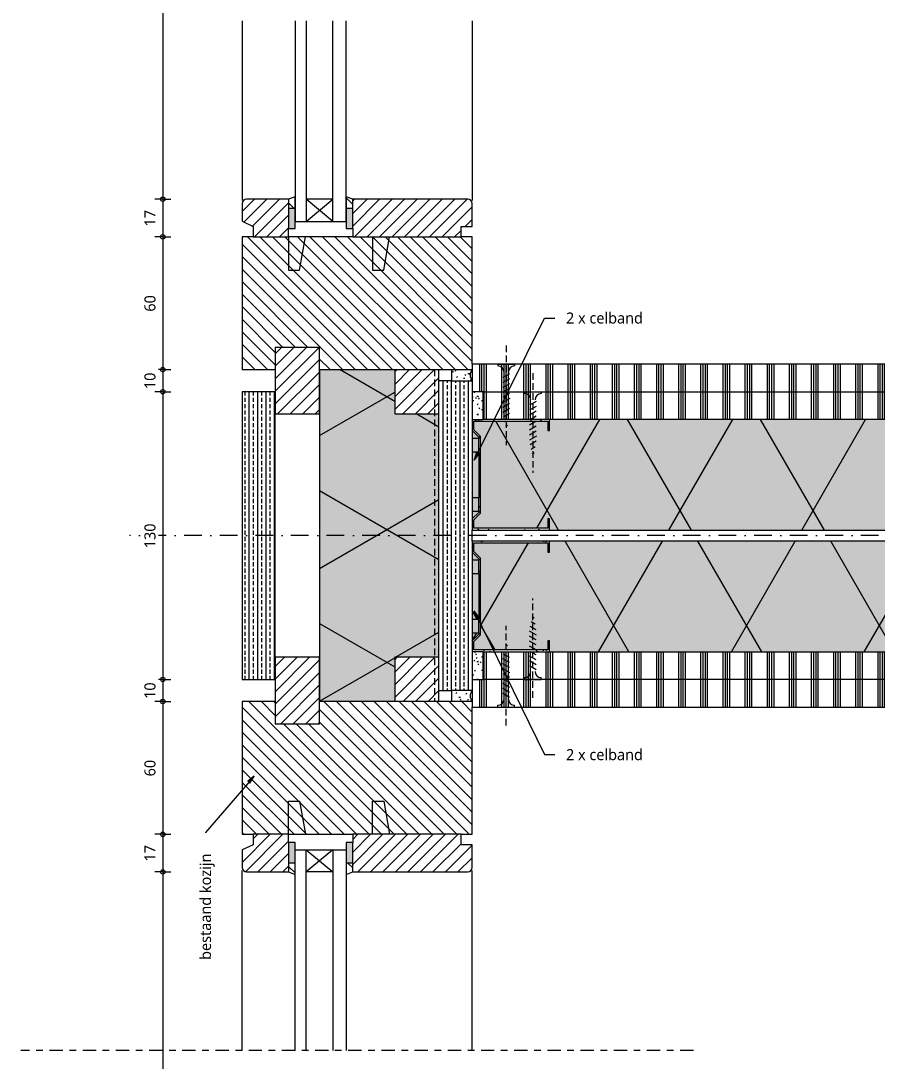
# Model space of a CAD drawing. Header units: millimetres. Extents: x 32900 to 38291, y -18988 to 4133.
# Drawn here: x 32906.6 to 33293.6, y -1080.9 to -610.7 of the extents above; entities that cross this region are included whole.
import ezdxf

# ---------------------------------------------------------------- set-up
doc = ezdxf.new("R2010")
doc.units = ezdxf.units.MM
for name, pattern in [('MV_center', [15, 6, -3, 3, -3]), ('MV_hidden_2', [4.5, 3, -1.5]), ('MV_stramien', [16, 8, -4, 0, -4])]:
    doc.linetypes.add(name, pattern=pattern)
for name, color, linetype, lineweight in [('A-ANNO-DIMS', 211, 'Continuous', 13), ('A-ANNO-DIMS-2', 211, 'Continuous', 13), ('A-DETL', 90, 'Continuous', 13), ('A-DETL-GENF', 92, 'Continuous', 18), ('A-DETL-THIN', 151, 'Continuous', 18), ('G-ANNO-TEXT', 231, 'Continuous', 13)]:
    doc.layers.add(name, color=color, linetype=linetype, lineweight=lineweight)
doc.styles.add('Segoe UI', font='segoeui.ttf', dxfattribs={"height": 5})
doc.dimstyles.new('2_5_mm', dxfattribs={"dimscale": 304.8, "dimtxt": 5.23682, "dimasz": 0.006562, "dimexe": 0.011811, "dimexo": 0.0625, "dimgap": 0.005906, "dimtad": 1, "dimdec": 0, "dimzin": 0, "dimdsep": 46, "dimtxsty": 'Segoe UI', "dimblk1": 'DOTBLANK', "dimblk2": 'DOTBLANK', "dimsah": 1, "dimcen": 0.09, "dimdle": 0.011811, "dimazin": 0, "dimtfac": 1, "dimtdec": 4, "dimtix": 1, "dimtmove": 0, "dimatfit": 3, "dimfxl": 0.011811, "dimfxlon": 1, "dimtvp": 1, "dimtfill": 1, "dimtolj": 1, "dimtzin": 0, "dimarcsym": 2})
pattern_1 = [(90, (0, 0), (-3.81, 2e-16), []), (90, (1.905, 0), (-3.81, 2e-16), [1.905, -0.9525])]
pattern_2 = [(0, (0, 0), (8.128, 2.032), [0.67056, -5.425, 0.67056, -5.425, -32.512]), (0, (0, 0), (8.128, 2.032), [-12.192, 0.67056, -11.521, 0.67056, -5.425, -14.224]), (0, (0, 0), (8.128, 2.032), [-30.48, 0.67056, -3.393, 0.67056, -9.489]), (120, (3.048, 1.016), (-5.82376362, 6.02305448), [0.67056, -5.425, 0.67056, -5.425, -32.512]), (120, (3.048, 1.016), (-5.82376362, 6.02305448), [-12.192, 0.67056, -11.521, 0.67056, -5.425, -14.224]), (120, (3.048, 1.016), (-5.82376362, 6.02305448), [-30.48, 0.67056, -3.393, 0.67056, -9.489]), (240, (4.064, 5.08), (-2.30423638, -8.05505448), [0.67056, -5.425, 0.67056, -5.425, -32.512]), (240, (4.064, 5.08), (-2.30423638, -8.05505448), [-12.192, 0.67056, -11.521, 0.67056, -5.425, -14.224]), (240, (4.064, 5.08), (-2.30423638, -8.05505448), [-30.48, 0.67056, -3.393, 0.67056, -9.489])]
pattern_3 = [(300, (0, 0), (-45.0333, -26), []), (240, (0, 0), (-45.0333, 26), [])]
pattern_4 = [(45, (0, 0), (-2.82842712, 2.82842712), [])]
pattern_5 = [(135, (0, 0), (-2.82842712, -2.82842712), [])]
pattern_6 = [(90, (4, 0), (-10, 6e-16), []), (90, (5, 0), (-10, 6e-16), []), (90, (6, 0), (-10, 6e-16), []), (90, (7, 0), (-10, 6e-16), [])]

# ---------------------------------------------------------------- blocks, each defined once
blk = doc.blocks.new('42 isolatie - Type 1-3788609-Details ziekenhuis Utiliteitsgebouw')
at = {"layer": 'A-DETL-GENF'}
blk.add_hatch(color=256, dxfattribs=at).paths.add_polyline_path([(150.28, -54.8), (150.28, -20.8), (130.28, -20.8), (130.28, -0.8), (20.28, -0.8), (20.28, -20.8), (0.28, -20.8), (0.28, -54.8), (130.28, -54.8)])
at = {"layer": 'A-DETL-GENF', "lineweight": 13}
h = blk.add_hatch(dxfattribs=at)
h.set_pattern_fill('FP_15', color=256, style=0, pattern_type=2)
h.set_pattern_definition(pattern_3)
h.paths.add_polyline_path([(150.28, -54.8), (150.28, -20.8), (130.28, -20.8), (130.28, -0.8), (20.28, -0.8), (20.28, -20.8), (0.28, -20.8), (0.28, -54.8), (130.28, -54.8)])
at = {"layer": 'A-DETL-GENF'}
for p, q in [((130.28, -0.8), (20.28, -0.8)), ((130.28, -0.8), (20.28, -0.8)), ((0.28, -54.8), (20.28, -54.8)), ((20.28, -54.8), (130.28, -54.8)), ((20.28, -54.8), (130.28, -54.8)), ((130.28, -54.8), (150.28, -54.8))]:
    blk.add_line(p, q, dxfattribs=at)
blk = doc.blocks.new('31 dubbel_glas - Type 1-3731708-Details ziekenhuis Utiliteitsgebouw')
at = {"layer": 'A-DETL-GENF', "lineweight": 13}
for p, q in [((0, 0), (0, -23)), ((90.63, 0), (0, 0)), ((90.63, -5), (0, -5)), ((0, -5), (10, -17)), ((0, -17), (10, -5)), ((10, -17), (10, -5)), ((0, -17), (90.63, -17)), ((0, -23), (90.63, -23))]:
    blk.add_line(p, q, dxfattribs=at)
blk = doc.blocks.new('31 dubbel_glas - Type 1-3731709-Details ziekenhuis Utiliteitsgebouw')
at = {"layer": 'A-DETL-GENF', "lineweight": 13}
for p, q in [((0, 23), (90.63, 23)), ((0, 0), (0, 23)), ((0, 17), (90.63, 17)), ((0, 5), (10, 17)), ((0, 17), (10, 5)), ((10, 17), (10, 5)), ((90.63, 5), (0, 5)), ((90.63, 0), (0, 0))]:
    blk.add_line(p, q, dxfattribs=at)
blk = doc.blocks.new('NLRS_00_DI_maskeer - Type 1-4234895-Details ziekenhuis Utiliteitsgebouw')
at = {"layer": 'A-DETL-GENF', "linetype": 'MV_center'}
blk.add_line((204, 0), (-100, 0), dxfattribs=at)
blk = doc.blocks.new('42 isolatie - Type 1-3788656-Details ziekenhuis Utiliteitsgebouw')
at = {"layer": 'A-DETL-GENF'}
h = blk.add_hatch(color=256, dxfattribs=at)
h.paths.add_polyline_path([(138.5, -50.8), (499.65, -50.8), (499.65, -0.8), (35.28, -0.8), (35.28, -5.8), (34.48, -5.8), (34.48, -1.6), (1.08, -1.6), (1.08, -5.47), (4.08, -8.47), (4.08, -43.13), (1.08, -46.13), (1.08, -50), (34.48, -50), (34.48, -45.8), (35.28, -45.8), (35.28, -50.8)])
h.paths.add_polyline_path([(0.28, -45.8), (3.28, -42.8), (3.28, -42.2), (0.28, -42.2), (0.28, -42.8)])
h.paths.add_polyline_path([(1.08, -36.2), (3.28, -36.2), (3.28, -15.4), (0.28, -15.4), (0.28, -36.2)])
h.paths.add_polyline_path([(3.28, -9.4), (3.28, -8.8), (0.28, -5.8), (0.28, -9.4), (1.08, -9.4)])
at = {"layer": 'A-DETL-GENF', "lineweight": 13}
h = blk.add_hatch(dxfattribs=at)
h.set_pattern_fill('FP_15', color=256, style=0, pattern_type=2)
h.set_pattern_definition(pattern_3)
h.paths.add_polyline_path([(138.5, -50.8), (499.65, -50.8), (499.65, -0.8), (35.28, -0.8), (35.28, -5.8), (34.48, -5.8), (34.48, -1.6), (1.08, -1.6), (1.08, -5.47), (4.08, -8.47), (4.08, -43.13), (1.08, -46.13), (1.08, -50), (34.48, -50), (34.48, -45.8), (35.28, -45.8), (35.28, -50.8)])
h.paths.add_polyline_path([(0.28, -45.8), (3.28, -42.8), (3.28, -42.2), (0.28, -42.2), (0.28, -42.8)])
h.paths.add_polyline_path([(1.08, -36.2), (3.28, -36.2), (3.28, -15.4), (0.28, -15.4), (0.28, -36.2)])
h.paths.add_polyline_path([(3.28, -9.4), (3.28, -8.8), (0.28, -5.8), (0.28, -9.4), (1.08, -9.4)])
at = {"layer": 'A-DETL-GENF'}
for p, q in [((499.65, -0.8), (35.28, -0.8)), ((499.65, -0.8), (35.28, -0.8)), ((0.28, -5.8), (0.28, -9.4)), ((0.28, -5.8), (0.28, -9.4)), ((0.28, -15.4), (0.28, -36.2)), ((0.28, -15.4), (0.28, -36.2)), ((0.28, -42.2), (0.28, -45.8)), ((0.28, -42.2), (0.28, -45.8)), ((35.28, -50.8), (499.65, -50.8)), ((35.28, -50.8), (499.65, -50.8))]:
    blk.add_line(p, q, dxfattribs=at)
blk = doc.blocks.new('42 isolatie - Type 1-3788657-Details ziekenhuis Utiliteitsgebouw')
at = {"layer": 'A-DETL-GENF'}
h = blk.add_hatch(color=256, dxfattribs=at)
h.paths.add_polyline_path([(499.65, 0.8), (499.65, 50.8), (35.28, 50.8), (35.28, 45.8), (34.48, 45.8), (34.48, 50), (1.08, 50), (1.08, 46.13), (4.08, 43.13), (4.08, 8.47), (1.08, 5.47), (1.08, 1.6), (34.48, 1.6), (34.48, 5.8), (35.28, 5.8), (35.28, 0.8), (346.11, 0.8)])
h.paths.add_polyline_path([(0.28, 5.8), (3.28, 8.8), (3.28, 9.4), (0.28, 9.4), (0.28, 8.8)])
h.paths.add_polyline_path([(1.08, 15.4), (3.28, 15.4), (3.28, 36.2), (0.28, 36.2), (0.28, 15.4)])
h.paths.add_polyline_path([(1.08, 42.2), (3.28, 42.2), (3.28, 42.8), (0.28, 45.8), (0.28, 42.2)])
at = {"layer": 'A-DETL-GENF', "lineweight": 13}
h = blk.add_hatch(dxfattribs=at)
h.set_pattern_fill('FP_16', color=256, style=0, pattern_type=2)
h.set_pattern_definition([(60, (0, 0), (-45.0333, 26), []), (120, (0, 0), (-45.0333, -26), [])])
h.paths.add_polyline_path([(499.65, 0.8), (499.65, 50.8), (35.28, 50.8), (35.28, 45.8), (34.48, 45.8), (34.48, 50), (1.08, 50), (1.08, 46.13), (4.08, 43.13), (4.08, 8.47), (1.08, 5.47), (1.08, 1.6), (34.48, 1.6), (34.48, 5.8), (35.28, 5.8), (35.28, 0.8), (346.11, 0.8)])
h.paths.add_polyline_path([(0.28, 5.8), (3.28, 8.8), (3.28, 9.4), (0.28, 9.4), (0.28, 8.8)])
h.paths.add_polyline_path([(1.08, 15.4), (3.28, 15.4), (3.28, 36.2), (0.28, 36.2), (0.28, 15.4)])
h.paths.add_polyline_path([(1.08, 42.2), (3.28, 42.2), (3.28, 42.8), (0.28, 45.8), (0.28, 42.2)])
at = {"layer": 'A-DETL-GENF'}
for p, q in [((499.65, 50.8), (35.28, 50.8)), ((499.65, 50.8), (35.28, 50.8)), ((0.28, 45.8), (0.28, 42.2)), ((0.28, 45.8), (0.28, 42.2)), ((0.28, 36.2), (0.28, 15.4)), ((0.28, 36.2), (0.28, 15.4)), ((0.28, 9.4), (0.28, 5.8)), ((0.28, 9.4), (0.28, 5.8)), ((35.28, 0.8), (499.65, 0.8)), ((35.28, 0.8), (499.65, 0.8))]:
    blk.add_line(p, q, dxfattribs=at)
blk = doc.blocks.new('DIMBLOCK137-Details ziekenhuis Utiliteitsgebouw')
at = {"layer": 'A-ANNO-DIMS-2'}
for p, q in [((32970.77, -687.74), (32970.77, -708.34)), ((32970.77, -691.34), (32967.17, -691.34)), ((32970.77, -691.34), (32974.37, -691.34)), ((32970.77, -708.34), (32967.17, -708.34)), ((32970.77, -708.34), (32974.37, -708.34))]:
    blk.add_line(p, q, dxfattribs=at)
for centre in [(32970.77, -691.34), (32970.77, -708.34)]:
    blk.add_circle(centre, 1, dxfattribs=at)
at = {"layer": 'A-ANNO-DIMS-2', "color": 0, "insert": (32962.45, -703.65), "char_height": 5, "width": 9.1406, "attachment_point": 1, "rotation": 90, "line_spacing_factor": 1.142579, "style": 'Segoe UI', "bg_fill": 3, "box_fill_scale": 1.25, "bg_fill_color": 9, "bg_fill_true_color": 13158600, "bg_fill_transparency": 0}
blk.add_mtext('17', dxfattribs=at)
blk = doc.blocks.new('_DotBlank')
at = {"color": 0, "linetype": 'ByBlock', "lineweight": -2}
blk.add_line((-0.5, 0), (-1, 0), dxfattribs=at)
blk.add_circle((0, 0), 0.5, dxfattribs=at)
blk = doc.blocks.new('DIMBLOCK138-Details ziekenhuis Utiliteitsgebouw')
at = {"layer": 'A-ANNO-DIMS-2'}
for p, q in [((32970.77, -708.34), (32967.17, -708.34)), ((32970.77, -708.34), (32970.77, -768.34)), ((32970.77, -708.34), (32974.37, -708.34)), ((32970.77, -768.34), (32967.17, -768.34)), ((32970.77, -768.34), (32974.37, -768.34))]:
    blk.add_line(p, q, dxfattribs=at)
for centre in [(32970.77, -708.34), (32970.77, -768.34)]:
    blk.add_circle(centre, 1, dxfattribs=at)
at = {"layer": 'A-ANNO-DIMS-2', "color": 0, "insert": (32962.45, -742.15), "char_height": 5, "width": 9.1406, "attachment_point": 1, "rotation": 90, "line_spacing_factor": 1.142579, "style": 'Segoe UI', "bg_fill": 3, "box_fill_scale": 1.25, "bg_fill_color": 9, "bg_fill_true_color": 13158600, "bg_fill_transparency": 0}
blk.add_mtext('60', dxfattribs=at)
blk = doc.blocks.new('DIMBLOCK139-Details ziekenhuis Utiliteitsgebouw')
at = {"layer": 'A-ANNO-DIMS-2'}
for p, q in [((32970.77, -768.34), (32967.17, -768.34)), ((32970.77, -768.34), (32970.77, -778.34)), ((32970.77, -768.34), (32974.37, -768.34)), ((32970.77, -778.34), (32967.17, -778.34)), ((32970.77, -778.34), (32974.37, -778.34))]:
    blk.add_line(p, q, dxfattribs=at)
for centre in [(32970.77, -768.34), (32970.77, -778.34)]:
    blk.add_circle(centre, 1, dxfattribs=at)
at = {"layer": 'A-ANNO-DIMS-2', "color": 0, "insert": (32962.45, -777.15), "char_height": 5, "width": 9.1406, "attachment_point": 1, "rotation": 90, "line_spacing_factor": 1.142579, "style": 'Segoe UI', "bg_fill": 3, "box_fill_scale": 1.25, "bg_fill_color": 9, "bg_fill_true_color": 13158600, "bg_fill_transparency": 0}
blk.add_mtext('10', dxfattribs=at)
blk = doc.blocks.new('DIMBLOCK140-Details ziekenhuis Utiliteitsgebouw')
at = {"layer": 'A-ANNO-DIMS-2'}
for p, q in [((32970.77, -778.34), (32967.17, -778.34)), ((32970.77, -778.34), (32970.77, -908.34)), ((32970.77, -778.34), (32974.37, -778.34)), ((32970.77, -908.34), (32967.17, -908.34)), ((32970.77, -908.34), (32974.37, -908.34))]:
    blk.add_line(p, q, dxfattribs=at)
for centre in [(32970.77, -778.34), (32970.77, -908.34)]:
    blk.add_circle(centre, 1, dxfattribs=at)
at = {"layer": 'A-ANNO-DIMS-2', "color": 0, "insert": (32962.45, -849.05), "char_height": 5, "width": 13.7109, "attachment_point": 1, "rotation": 90, "line_spacing_factor": 1.142579, "style": 'Segoe UI', "bg_fill": 3, "box_fill_scale": 1.25, "bg_fill_color": 9, "bg_fill_true_color": 13158600, "bg_fill_transparency": 0}
blk.add_mtext('130', dxfattribs=at)
blk = doc.blocks.new('DIMBLOCK141-Details ziekenhuis Utiliteitsgebouw')
at = {"layer": 'A-ANNO-DIMS-2'}
for p, q in [((32970.77, -908.34), (32967.17, -908.34)), ((32970.77, -908.34), (32970.77, -918.34)), ((32970.77, -908.34), (32974.37, -908.34)), ((32970.77, -918.34), (32967.17, -918.34)), ((32970.77, -918.34), (32974.37, -918.34))]:
    blk.add_line(p, q, dxfattribs=at)
for centre in [(32970.77, -908.34), (32970.77, -918.34)]:
    blk.add_circle(centre, 1, dxfattribs=at)
at = {"layer": 'A-ANNO-DIMS-2', "color": 0, "insert": (32962.45, -917.15), "char_height": 5, "width": 9.1406, "attachment_point": 1, "rotation": 90, "line_spacing_factor": 1.142579, "style": 'Segoe UI', "bg_fill": 3, "box_fill_scale": 1.25, "bg_fill_color": 9, "bg_fill_true_color": 13158600, "bg_fill_transparency": 0}
blk.add_mtext('10', dxfattribs=at)
blk = doc.blocks.new('DIMBLOCK142-Details ziekenhuis Utiliteitsgebouw')
at = {"layer": 'A-ANNO-DIMS-2'}
for p, q in [((32970.77, -918.34), (32967.17, -918.34)), ((32970.77, -918.34), (32970.77, -978.34)), ((32970.77, -918.34), (32974.37, -918.34)), ((32970.77, -978.34), (32967.17, -978.34)), ((32970.77, -978.34), (32974.37, -978.34))]:
    blk.add_line(p, q, dxfattribs=at)
for centre in [(32970.77, -918.34), (32970.77, -978.34)]:
    blk.add_circle(centre, 1, dxfattribs=at)
at = {"layer": 'A-ANNO-DIMS-2', "color": 0, "insert": (32962.45, -952.15), "char_height": 5, "width": 9.1406, "attachment_point": 1, "rotation": 90, "line_spacing_factor": 1.142579, "style": 'Segoe UI', "bg_fill": 3, "box_fill_scale": 1.25, "bg_fill_color": 9, "bg_fill_true_color": 13158600, "bg_fill_transparency": 0}
blk.add_mtext('60', dxfattribs=at)
blk = doc.blocks.new('DIMBLOCK143-Details ziekenhuis Utiliteitsgebouw')
at = {"layer": 'A-ANNO-DIMS-2'}
for p, q in [((32970.77, -978.34), (32967.17, -978.34)), ((32970.77, -978.34), (32970.77, -998.94)), ((32970.77, -978.34), (32974.37, -978.34)), ((32970.77, -995.34), (32967.17, -995.34)), ((32970.77, -995.34), (32974.37, -995.34))]:
    blk.add_line(p, q, dxfattribs=at)
for centre in [(32970.77, -978.34), (32970.77, -995.34)]:
    blk.add_circle(centre, 1, dxfattribs=at)
at = {"layer": 'A-ANNO-DIMS-2', "color": 0, "insert": (32962.45, -990.65), "char_height": 5, "width": 9.1406, "attachment_point": 1, "rotation": 90, "line_spacing_factor": 1.142579, "style": 'Segoe UI', "bg_fill": 3, "box_fill_scale": 1.25, "bg_fill_color": 9, "bg_fill_true_color": 13158600, "bg_fill_transparency": 0}
blk.add_mtext('17', dxfattribs=at)

msp = doc.modelspace()

# ---------------------------------------------------------------- hatches: boundary and pattern name
at = {"layer": 'A-DETL-GENF', "lineweight": 13}
h = msp.add_hatch(dxfattribs=at)
h.set_pattern_fill('FP_9', color=254, style=0, pattern_type=2)
h.set_pattern_definition(pattern_5)
h.paths.add_polyline_path([(33027.59, -695.34), (33030.59, -695.34), (33030.59, -690.25), (33027.59, -691.34)])
h = msp.add_hatch(dxfattribs=at)
h.set_pattern_fill('FP_9', color=254, style=0, pattern_type=2)
h.set_pattern_definition(pattern_5)
h.paths.add_polyline_path([(33056.59, -695.34), (33056.59, -691.34), (33053.59, -690.25), (33053.59, -695.34)])
h = msp.add_hatch(dxfattribs=at)
h.set_pattern_fill('FP_7', color=254, style=0, pattern_type=2)
h.set_pattern_definition(pattern_4)
h.paths.add_polyline_path([(33011.59, -708.34), (33027.59, -708.34), (33027.59, -691.34), (33008.59, -691.34), (33008.08, -691.41), (33007.59, -691.61), (33007.18, -691.92), (33006.86, -692.34), (33006.66, -692.82), (33006.59, -693.34), (33006.59, -701.32), (33011.59, -703.65), (33011.59, -704.62)])
at = {"layer": 'A-DETL-GENF'}
for points in [[(33030.59, -704.62), (33030.59, -695.34), (33027.59, -695.34), (33027.59, -704.62)], [(33056.59, -704.62), (33056.59, -695.34), (33053.59, -695.34), (33053.59, -704.62)], [(33110.59, -805.44), (33113.59, -805.44), (33113.59, -799.44), (33110.59, -799.44)], [(33110.59, -832.24), (33113.59, -832.24), (33113.59, -826.24), (33110.59, -826.24)], [(33113.59, -860.44), (33113.59, -854.44), (33110.59, -854.44), (33110.59, -860.44)], [(33113.59, -887.24), (33113.59, -881.24), (33110.59, -881.24), (33110.59, -887.24)], [(33027.59, -991.34), (33030.59, -991.34), (33030.59, -982.06), (33027.59, -982.06)], [(33056.59, -991.34), (33056.59, -982.06), (33053.59, -982.06), (33053.59, -991.34)]]:
    msp.add_hatch(color=9, dxfattribs=at).paths.add_polyline_path(points)
at = {"layer": 'A-DETL-GENF', "lineweight": 13}
h = msp.add_hatch(dxfattribs=at)
h.set_pattern_fill('FP_7', color=254, style=0, pattern_type=2)
h.set_pattern_definition(pattern_4)
h.paths.add_polyline_path([(33105.59, -708.34), (33105.59, -703.65), (33110.59, -703.65), (33110.59, -693.34), (33110.52, -692.82), (33110.32, -692.34), (33110.01, -691.92), (33109.59, -691.61), (33109.11, -691.41), (33108.59, -691.34), (33056.59, -691.34), (33056.59, -708.34)])
h = msp.add_hatch(dxfattribs=at)
h.set_pattern_fill('FP_9', color=254, style=0, pattern_type=2)
h.set_pattern_definition(pattern_5)
h.paths.add_polyline_path([(33093.1, -768.34), (33110.59, -768.34), (33110.59, -708.34), (33006.59, -708.34), (33006.59, -768.34), (33021.59, -768.34), (33021.59, -758.34), (33041.59, -758.34), (33041.59, -768.34)])
h = msp.add_hatch(dxfattribs=at)
h.set_pattern_fill('FP_7', color=254, style=0, pattern_type=2)
h.set_pattern_definition(pattern_4)
h.paths.add_polyline_path([(33021.59, -788.34), (33041.59, -788.34), (33041.59, -758.34), (33021.59, -758.34)])
h = msp.add_hatch(dxfattribs=at)
h.set_pattern_fill('FP_2', color=254, style=0, pattern_type=2)
h.set_pattern_definition(pattern_6)
h.paths.add_polyline_path([(33609.97, -778.34), (33609.97, -765.84), (33110.59, -765.84), (33110.59, -778.34), (33456.42, -778.34)])
h = msp.add_hatch(dxfattribs=at)
h.set_pattern_fill('FP_7', color=254, style=0, pattern_type=2)
h.set_pattern_definition(pattern_4)
h.paths.add_polyline_path([(33075.59, -788.34), (33095.59, -788.34), (33095.59, -768.34), (33075.59, -768.34)])
h = msp.add_hatch(dxfattribs=at)
h.set_pattern_fill('FP_6', color=254, style=0, pattern_type=2)
h.set_pattern_definition(pattern_2)
h.paths.add_polyline_path([(33110.59, -773.34), (33110.1, -772.58), (33109.79, -771.74), (33109.68, -770.84), (33109.79, -769.94), (33110.1, -769.09), (33110.59, -768.34), (33101.19, -768.34), (33101.19, -773.34)])
h = msp.add_hatch(dxfattribs=at)
h.set_pattern_fill('FP_8', color=250, style=0, pattern_type=2)
h.set_pattern_definition(pattern_1)
h.paths.add_polyline_path([(33109.79, -913.34), (33110.59, -913.34), (33110.59, -773.34), (33095.59, -773.34), (33095.59, -913.34), (33109.68, -913.34)])
h = msp.add_hatch(dxfattribs=at)
h.set_pattern_fill('FP_8', color=250, style=0, pattern_type=2)
h.set_pattern_definition(pattern_1)
h.paths.add_polyline_path([(33006.59, -908.34), (33021.59, -908.34), (33021.59, -778.34), (33006.59, -778.34), (33006.59, -898.34)])
h = msp.add_hatch(dxfattribs=at)
h.set_pattern_fill('FP_6', color=254, style=0, pattern_type=2)
h.set_pattern_definition(pattern_2)
h.paths.add_polyline_path([(33110.59, -790.84), (33115.59, -790.84), (33115.59, -778.34), (33110.59, -778.34)])
h = msp.add_hatch(dxfattribs=at)
h.set_pattern_fill('FP_2', color=254, style=0, pattern_type=2)
h.set_pattern_definition(pattern_6)
h.paths.add_polyline_path([(33609.97, -790.84), (33609.97, -778.34), (33115.59, -778.34), (33115.59, -790.84), (33456.42, -790.84)])
h = msp.add_hatch(dxfattribs=at)
h.set_pattern_fill('FP_6', color=254, style=0, pattern_type=2)
h.set_pattern_definition(pattern_2)
h.paths.add_polyline_path([(33145, -840.84), (33145.59, -840.84), (33145.59, -835.84), (33144.79, -835.84), (33144.79, -840.04), (33111.39, -840.04), (33111.39, -836.17), (33114.39, -833.17), (33114.39, -798.51), (33111.39, -795.51), (33111.39, -791.64), (33144.79, -791.64), (33144.79, -795.84), (33145.59, -795.84), (33145.59, -790.84), (33110.59, -790.84), (33110.59, -795.84), (33113.59, -798.84), (33113.59, -832.84), (33110.59, -835.84), (33110.59, -840.84)])
h = msp.add_hatch(dxfattribs=at)
h.set_pattern_fill('FP_6', color=254, style=0, pattern_type=2)
h.set_pattern_definition(pattern_2)
h.paths.add_polyline_path([(33145.59, -895.84), (33145.59, -890.84), (33144.79, -890.84), (33144.79, -895.04), (33111.39, -895.04), (33111.39, -891.17), (33114.39, -888.17), (33114.39, -853.51), (33111.39, -850.51), (33111.39, -846.64), (33144.79, -846.64), (33144.79, -850.84), (33145.59, -850.84), (33145.59, -845.84), (33110.59, -845.84), (33110.59, -850.84), (33113.59, -853.84), (33113.59, -887.84), (33110.59, -890.84), (33110.59, -895.84), (33115.59, -895.84)])
h = msp.add_hatch(dxfattribs=at)
h.set_pattern_fill('FP_6', color=254, style=0, pattern_type=2)
h.set_pattern_definition(pattern_2)
h.paths.add_polyline_path([(33115.59, -908.34), (33115.59, -895.84), (33110.59, -895.84), (33110.59, -908.34)])
h = msp.add_hatch(dxfattribs=at)
h.set_pattern_fill('FP_2', color=254, style=0, pattern_type=2)
h.set_pattern_definition(pattern_6)
h.paths.add_polyline_path([(33115.59, -908.34), (33609.97, -908.34), (33609.97, -895.84), (33115.59, -895.84)])
h = msp.add_hatch(dxfattribs=at)
h.set_pattern_fill('FP_7', color=254, style=0, pattern_type=2)
h.set_pattern_definition(pattern_4)
h.paths.add_polyline_path([(33041.59, -928.34), (33041.59, -898.34), (33021.59, -898.34), (33021.59, -928.34), (33041.2, -928.34)])
h = msp.add_hatch(dxfattribs=at)
h.set_pattern_fill('FP_7', color=254, style=0, pattern_type=2)
h.set_pattern_definition(pattern_4)
h.paths.add_polyline_path([(33075.59, -918.34), (33095.59, -918.34), (33095.59, -898.34), (33075.59, -898.34)])
h = msp.add_hatch(dxfattribs=at)
h.set_pattern_fill('FP_2', color=254, style=0, pattern_type=2)
h.set_pattern_definition(pattern_6)
h.paths.add_polyline_path([(33115.59, -920.84), (33609.97, -920.84), (33609.97, -908.34), (33110.59, -908.34), (33110.59, -920.84)])
h = msp.add_hatch(dxfattribs=at)
h.set_pattern_fill('FP_6', color=254, style=0, pattern_type=2)
h.set_pattern_definition(pattern_2)
h.paths.add_polyline_path([(33101.19, -918.34), (33110.59, -918.34), (33110.1, -917.58), (33109.79, -916.74), (33109.68, -915.84), (33109.79, -914.94), (33110.1, -914.09), (33110.59, -913.34), (33101.19, -913.34)])
h = msp.add_hatch(dxfattribs=at)
h.set_pattern_fill('FP_9', color=254, style=0, pattern_type=2)
h.set_pattern_definition(pattern_5)
h.paths.add_polyline_path([(33105.59, -978.34), (33110.59, -978.34), (33110.59, -918.34), (33041.59, -918.34), (33041.59, -928.34), (33021.59, -928.34), (33021.59, -918.34), (33006.59, -918.34), (33006.59, -978.34), (33056.59, -978.34)])
h = msp.add_hatch(dxfattribs=at)
h.set_pattern_fill('FP_7', color=254, style=0, pattern_type=2)
h.set_pattern_definition(pattern_4)
h.paths.add_polyline_path([(33027.59, -995.34), (33027.59, -978.34), (33011.59, -978.34), (33011.59, -983.02), (33006.59, -985.36), (33006.59, -993.34), (33006.66, -993.86), (33006.86, -994.34), (33007.18, -994.75), (33007.59, -995.07), (33008.08, -995.27), (33008.59, -995.34)])
h = msp.add_hatch(dxfattribs=at)
h.set_pattern_fill('FP_7', color=254, style=0, pattern_type=2)
h.set_pattern_definition(pattern_4)
h.paths.add_polyline_path([(33108.59, -995.34), (33109.11, -995.27), (33109.59, -995.07), (33110.01, -994.75), (33110.32, -994.34), (33110.52, -993.86), (33110.59, -993.34), (33110.59, -983.02), (33105.59, -983.02), (33105.59, -978.34), (33056.59, -978.34), (33056.59, -995.34)])
h = msp.add_hatch(dxfattribs=at)
h.set_pattern_fill('FP_9', color=254, style=0, pattern_type=2)
h.set_pattern_definition(pattern_5)
h.paths.add_polyline_path([(33030.59, -996.43), (33030.59, -991.34), (33027.59, -991.34), (33027.59, -995.34)])
h = msp.add_hatch(dxfattribs=at)
h.set_pattern_fill('FP_9', color=254, style=0, pattern_type=2)
h.set_pattern_definition(pattern_5)
h.paths.add_polyline_path([(33053.59, -996.43), (33056.59, -995.34), (33056.59, -991.34), (33053.59, -991.34)])
at = {"layer": 'G-ANNO-TEXT'}
for points in [[(33111.53, -809.3), (33113.69, -806.36), (33112.55, -805.79)], [(33111.53, -877.37), (33112.54, -880.89), (33113.68, -880.33)], [(33012.03, -952.02), (33009.2, -954.34), (33010.16, -955.17)]]:
    msp.add_hatch(color=7, dxfattribs=at).paths.add_polyline_path(points)

# ---------------------------------------------------------------- linework, layer by layer
at = {"layer": 'A-DETL', "lineweight": 18}
msp.add_line((32970.77, 3651.86), (32970.77, -18988.14), dxfattribs=at)
at = {"layer": 'A-DETL'}
for p, q in [((33006.59, -610.71), (33006.59, -691.92)), ((33110.59, -610.71), (33110.59, -691.92)), ((33030.59, -690.25), (33027.59, -691.34)), ((33030.59, -695.34), (33030.59, -690.25)), ((33053.59, -690.25), (33053.59, -695.34)), ((33056.59, -691.34), (33053.59, -690.25)), ((33006.59, -693.34), (33006.59, -701.32)), ((33027.59, -691.34), (33008.59, -691.34)), ((33027.59, -691.34), (33027.59, -695.34)), ((33027.59, -695.34), (33027.59, -704.62)), ((33027.59, -695.34), (33030.59, -695.34)), ((33030.59, -704.62), (33030.59, -695.34)), ((33053.59, -695.34), (33053.59, -704.62)), ((33053.59, -695.34), (33056.59, -695.34)), ((33108.59, -691.34), (33056.59, -691.34)), ((33056.59, -695.34), (33056.59, -691.34)), ((33056.59, -704.62), (33056.59, -695.34)), ((33110.59, -703.65), (33110.59, -693.34)), ((33006.59, -701.32), (33011.59, -703.65)), ((33011.59, -703.65), (33011.59, -708.34)), ((33027.59, -708.34), (33027.59, -704.62)), ((33027.59, -704.62), (33030.59, -704.62)), ((33053.59, -704.62), (33056.59, -704.62)), ((33056.59, -704.62), (33056.59, -708.34)), ((33105.59, -708.34), (33105.59, -703.65)), ((33105.59, -703.65), (33110.59, -703.65)), ((33011.59, -708.34), (33006.59, -708.34)), ((33006.59, -708.34), (33006.59, -768.34)), ((33011.59, -708.34), (33027.59, -708.34)), ((33056.59, -708.34), (33027.59, -708.34)), ((33027.59, -708.34), (33027.59, -723.34)), ((33032.59, -723.34), (33035.24, -708.34)), ((33056.59, -708.34), (33105.59, -708.34)), ((33065.59, -708.34), (33065.59, -723.34)), ((33070.59, -723.34), (33073.24, -708.34)), ((33110.59, -708.34), (33105.59, -708.34)), ((33110.59, -765.84), (33110.59, -708.34)), ((33027.59, -723.34), (33032.59, -723.34)), ((33065.59, -723.34), (33070.59, -723.34)), ((33122.23, -765.84), (33129.73, -765.84)), ((33122.23, -765.84), (33122.23, -766.69)), ((33129.73, -765.84), (33129.73, -766.69)), ((33006.59, -768.34), (33021.59, -768.34)), ((33041.59, -768.34), (33110.59, -768.34)), ((33127.48, -770.19), (33124.48, -771.92)), ((33127.48, -772.44), (33124.48, -774.17)), ((33127.48, -774.69), (33124.48, -776.42)), ((33115.59, -778.34), (33110.59, -778.34)), ((33110.59, -778.34), (33110.59, -790.84)), ((33115.59, -790.84), (33115.59, -778.34)), ((33127.48, -776.94), (33124.48, -778.67)), ((33127.48, -779.19), (33124.62, -780.84)), ((33134.29, -778.34), (33141.79, -778.34)), ((33134.29, -778.34), (33134.29, -779.19)), ((33141.79, -778.34), (33141.79, -779.19)), ((33127.66, -781.34), (33124.48, -783.17)), ((33127.48, -783.69), (33124.48, -785.42)), ((33139.54, -782.69), (33136.54, -784.42)), ((33139.54, -784.94), (33136.54, -786.67)), ((33041.59, -788.34), (33041.59, -898.34)), ((33127.48, -785.94), (33124.48, -787.67)), ((33127.48, -788.19), (33124.7, -789.8)), ((33139.54, -787.19), (33136.54, -788.92)), ((33139.54, -789.44), (33137.11, -790.84)), ((33110.59, -790.84), (33115.59, -790.84)), ((33125.6, -791.64), (33125.14, -791.9)), ((33126.49, -793.52), (33125.59, -794.04)), ((33127.06, -790.79), (33126.98, -790.84)), ((33139.54, -791.69), (33136.54, -793.42)), ((33139.54, -793.94), (33136.54, -795.67)), ((33139.54, -796.19), (33136.54, -797.92)), ((33139.71, -798.34), (33136.54, -800.17)), ((33113.59, -799.44), (33110.59, -799.44)), ((33110.59, -799.44), (33110.59, -805.44)), ((33113.59, -805.44), (33113.59, -799.44)), ((33139.54, -800.69), (33136.75, -802.3)), ((33139.12, -803.29), (33137.19, -804.4)), ((33110.59, -805.44), (33113.59, -805.44)), ((33138.55, -806.02), (33137.64, -806.54)), ((33113.59, -826.24), (33110.59, -826.24)), ((33110.59, -826.24), (33110.59, -832.24)), ((33113.59, -832.24), (33113.59, -826.24)), ((33110.59, -832.24), (33113.59, -832.24)), ((33110.59, -854.44), (33110.59, -860.44)), ((33113.59, -854.44), (33110.59, -854.44)), ((33113.59, -860.44), (33113.59, -854.44)), ((33110.59, -860.44), (33113.59, -860.44)), ((33110.59, -881.24), (33110.59, -887.24)), ((33113.59, -881.24), (33110.59, -881.24)), ((33113.59, -887.24), (33113.59, -881.24)), ((33139.12, -883.38), (33137.19, -882.27)), ((33138.55, -880.65), (33137.64, -880.13)), ((33110.59, -887.24), (33113.59, -887.24)), ((33139.71, -888.34), (33136.54, -886.51)), ((33139.54, -885.99), (33136.75, -884.38)), ((33126.49, -893.15), (33125.59, -892.63)), ((33139.54, -890.49), (33136.54, -888.76)), ((33139.54, -892.74), (33136.54, -891.01)), ((33139.54, -894.99), (33136.54, -893.26)), ((33110.59, -895.84), (33110.59, -908.34)), ((33115.59, -895.84), (33110.59, -895.84)), ((33115.59, -908.34), (33115.59, -895.84)), ((33127.48, -898.49), (33124.7, -896.88)), ((33125.6, -895.04), (33125.14, -894.77)), ((33127.06, -895.88), (33126.98, -895.84)), ((33139.54, -899.49), (33136.54, -897.76)), ((33139.54, -897.24), (33137.11, -895.84)), ((33127.48, -900.74), (33124.48, -899.01)), ((33127.48, -902.99), (33124.48, -901.26)), ((33139.54, -901.74), (33136.54, -900.01)), ((33139.54, -903.99), (33136.54, -902.26)), ((33127.66, -905.34), (33124.48, -903.51)), ((33127.48, -907.49), (33124.62, -905.84)), ((33110.59, -908.34), (33115.59, -908.34)), ((33127.48, -909.74), (33124.48, -908.01)), ((33127.48, -911.99), (33124.48, -910.26)), ((33134.29, -908.34), (33134.29, -907.49)), ((33134.29, -908.34), (33141.79, -908.34)), ((33141.79, -908.34), (33141.79, -907.49)), ((33127.48, -914.24), (33124.48, -912.51)), ((33127.48, -916.49), (33124.48, -914.76)), ((33021.59, -918.34), (33006.59, -918.34)), ((33006.59, -918.34), (33006.59, -978.34)), ((33110.59, -918.34), (33041.59, -918.34)), ((33110.59, -978.34), (33110.59, -920.84)), ((33122.23, -920.84), (33122.23, -919.99)), ((33122.23, -920.84), (33129.73, -920.84)), ((33129.73, -920.84), (33129.73, -919.99)), ((33027.59, -978.34), (33027.59, -963.34)), ((33027.59, -963.34), (33032.59, -963.34)), ((33032.59, -963.34), (33035.24, -978.34)), ((33065.59, -978.34), (33065.59, -963.34)), ((33065.59, -963.34), (33070.59, -963.34)), ((33070.59, -963.34), (33073.24, -978.34)), ((33006.59, -978.34), (33011.59, -978.34)), ((33027.59, -978.34), (33011.59, -978.34)), ((33011.59, -978.34), (33011.59, -983.02)), ((33027.59, -978.34), (33056.59, -978.34)), ((33027.59, -982.06), (33027.59, -978.34)), ((33030.59, -982.06), (33027.59, -982.06)), ((33027.59, -982.06), (33027.59, -991.34)), ((33030.59, -991.34), (33030.59, -982.06)), ((33056.59, -982.06), (33053.59, -982.06)), ((33053.59, -982.06), (33053.59, -991.34)), ((33105.59, -978.34), (33056.59, -978.34)), ((33056.59, -978.34), (33056.59, -982.06)), ((33056.59, -991.34), (33056.59, -982.06)), ((33105.59, -978.34), (33110.59, -978.34)), ((33105.59, -983.02), (33105.59, -978.34)), ((33011.59, -983.02), (33006.59, -985.36)), ((33006.59, -985.36), (33006.59, -993.34)), ((33110.59, -983.02), (33105.59, -983.02)), ((33110.59, -993.34), (33110.59, -983.02)), ((33030.59, -991.34), (33027.59, -991.34)), ((33027.59, -991.34), (33027.59, -995.34)), ((33030.59, -996.43), (33030.59, -991.34)), ((33056.59, -991.34), (33053.59, -991.34)), ((33053.59, -991.34), (33053.59, -996.43)), ((33056.59, -995.34), (33056.59, -991.34)), ((33006.59, -1075.96), (33006.59, -994.75)), ((33006.59, -1075.96), (33006.59, -994.75)), ((33008.59, -995.34), (33027.59, -995.34)), ((33027.59, -995.34), (33030.59, -996.43)), ((33053.59, -996.43), (33056.59, -995.34)), ((33056.59, -995.34), (33108.59, -995.34)), ((33110.59, -1075.96), (33110.59, -994.75)), ((33110.59, -1075.96), (33110.59, -994.75))]:
    msp.add_line(p, q, dxfattribs=at)
at = {"layer": 'A-DETL', "linetype": 'MV_hidden_2'}
for p, q in [((33125.98, -757.48), (33125.98, -790.84)), ((33093.59, -768.34), (33093.59, -918.34)), ((33138.04, -769.98), (33138.04, -790.84)), ((33125.98, -791.64), (33125.98, -802.48)), ((33138.04, -791.64), (33138.04, -814.98)), ((33138.04, -895.04), (33138.04, -871.7)), ((33125.98, -895.04), (33125.98, -884.2)), ((33125.98, -929.2), (33125.98, -895.84)), ((33138.04, -916.7), (33138.04, -895.84))]:
    msp.add_line(p, q, dxfattribs=at)
at = {"layer": 'A-DETL', "linetype": 'MV_stramien', "lineweight": 18}
msp.add_line((33680.69, -843.34), (32955.69, -843.34), dxfattribs=at)
at = {"layer": 'A-DETL'}
for centre, radius, start, end in [((33008.59, -693.34), 2, 90, 180), ((33108.59, -693.34), 2, 360, 90), ((33122.23, -769.44), 2.75, 0, 90), ((33129.73, -769.44), 2.75, 90, 180), ((33134.29, -781.94), 2.75, 0, 90), ((33141.79, -781.94), 2.75, 90, 180), ((33134.29, -904.74), 2.75, 270, 0), ((33141.79, -904.74), 2.75, 180, 270), ((33122.23, -917.24), 2.75, 270, 0), ((33129.73, -917.24), 2.75, 180, 270), ((33008.59, -993.34), 2, 180, 270), ((33108.59, -993.34), 2, 270, 0)]:
    msp.add_arc(centre, radius, start, end, dxfattribs=at)
at = {"layer": 'A-DETL-THIN'}
for p, q in [((33041.59, -758.34), (33021.59, -758.34)), ((33021.59, -758.34), (33021.59, -788.34)), ((33041.59, -788.34), (33041.59, -758.34)), ((33609.97, -765.84), (33110.59, -765.84)), ((33110.59, -765.84), (33110.59, -778.34)), ((33075.59, -768.34), (33075.59, -788.34)), ((33095.59, -788.34), (33095.59, -768.34)), ((33101.19, -768.34), (33101.19, -773.34)), ((33101.19, -773.34), (33095.59, -773.34)), ((33101.19, -773.34), (33110.59, -773.34)), ((33021.59, -778.34), (33006.59, -778.34)), ((33006.59, -778.34), (33006.59, -908.34)), ((33115.59, -778.34), (33609.97, -778.34)), ((33021.59, -898.34), (33021.59, -788.34)), ((33021.59, -788.34), (33041.59, -788.34)), ((33075.59, -788.34), (33095.59, -788.34)), ((33110.59, -790.84), (33110.59, -795.84)), ((33111.39, -795.51), (33111.39, -791.64)), ((33111.39, -791.64), (33144.79, -791.64)), ((33145.59, -790.84), (33115.59, -790.84)), ((33144.79, -791.64), (33144.79, -795.84)), ((33145.59, -795.84), (33145.59, -790.84)), ((33110.59, -795.84), (33113.59, -798.84)), ((33114.39, -798.51), (33111.39, -795.51)), ((33113.59, -798.84), (33113.59, -799.44)), ((33114.39, -833.17), (33114.39, -798.51)), ((33144.79, -795.84), (33145.59, -795.84)), ((33113.59, -805.44), (33113.59, -826.24)), ((33113.59, -832.84), (33110.59, -835.84)), ((33110.59, -835.84), (33110.59, -840.84)), ((33111.39, -836.17), (33114.39, -833.17)), ((33111.39, -840.04), (33111.39, -836.17)), ((33113.59, -832.24), (33113.59, -832.84)), ((33145.59, -835.84), (33144.79, -835.84)), ((33144.79, -835.84), (33144.79, -840.04)), ((33145.59, -840.84), (33145.59, -835.84)), ((33110.59, -845.84), (33110.59, -840.84)), ((33110.59, -840.84), (33145.59, -840.84)), ((33144.79, -840.04), (33111.39, -840.04)), ((33145.59, -845.84), (33110.59, -845.84)), ((33110.59, -845.84), (33110.59, -850.84)), ((33145.59, -850.84), (33145.59, -845.84)), ((33110.59, -850.84), (33113.59, -853.84)), ((33111.39, -850.51), (33111.39, -846.64)), ((33111.39, -846.64), (33144.79, -846.64)), ((33114.39, -853.51), (33111.39, -850.51)), ((33144.79, -846.64), (33144.79, -850.84)), ((33144.79, -850.84), (33145.59, -850.84)), ((33113.59, -853.84), (33113.59, -854.44)), ((33114.39, -888.17), (33114.39, -853.51)), ((33113.59, -860.44), (33113.59, -881.24)), ((33113.59, -887.84), (33110.59, -890.84)), ((33111.39, -891.17), (33114.39, -888.17)), ((33113.59, -887.24), (33113.59, -887.84)), ((33110.59, -890.84), (33110.59, -895.84)), ((33111.39, -895.04), (33111.39, -891.17)), ((33145.59, -890.84), (33144.79, -890.84)), ((33144.79, -890.84), (33144.79, -895.04)), ((33145.59, -895.84), (33145.59, -890.84)), ((33144.79, -895.04), (33111.39, -895.04)), ((33115.59, -895.84), (33145.59, -895.84)), ((33041.59, -898.34), (33021.59, -898.34)), ((33021.59, -898.34), (33021.59, -928.34)), ((33041.59, -928.34), (33041.59, -898.34)), ((33095.59, -898.34), (33075.59, -898.34)), ((33075.59, -898.34), (33075.59, -918.34)), ((33095.59, -918.34), (33095.59, -898.34)), ((33006.59, -908.34), (33021.59, -908.34)), ((33110.59, -908.34), (33110.59, -920.84)), ((33609.97, -908.34), (33115.59, -908.34)), ((33095.59, -913.34), (33101.19, -913.34)), ((33110.59, -913.34), (33101.19, -913.34)), ((33101.19, -913.34), (33101.19, -918.34)), ((33110.59, -920.84), (33609.97, -920.84)), ((33021.59, -928.34), (33041.59, -928.34))]:
    msp.add_line(p, q, dxfattribs=at)
for centre in [(33113.57, -770.84), (33113.57, -915.84)]:
    msp.add_arc(centre, 3.88, 139.9368, 220.0632, dxfattribs=at)
at = {"layer": 'G-ANNO-TEXT', "color": 250}
for p, q in [((33111.53, -809.3), (33143.21, -745.02)), ((33143.21, -745.02), (33148.01, -745.02)), ((33112.55, -805.79), (33111.53, -809.3)), ((33111.53, -809.3), (33113.69, -806.36)), ((33113.69, -806.36), (33112.55, -805.79)), ((33111.53, -877.37), (33112.54, -880.89)), ((33113.68, -880.33), (33111.53, -877.37)), ((33111.53, -877.37), (33143.21, -942.34)), ((33112.54, -880.89), (33113.68, -880.33)), ((33143.21, -942.34), (33148.01, -942.34)), ((33012.03, -952.02), (32990.06, -977.56)), ((33012.03, -952.02), (33009.2, -954.34)), ((33009.2, -954.34), (33010.16, -955.17)), ((33010.16, -955.17), (33012.03, -952.02)), ((32990.06, -977.56), (32990.06, -977.69))]:
    msp.add_line(p, q, dxfattribs=at)

# ---------------------------------------------------------------- block references
at = {"layer": 'A-DETL-GENF', "lineweight": 13}
for name, p, rotation in [('31 dubbel_glas - Type 1-3731708-Details ziekenhuis Utiliteitsgebouw', (33030.59, -701.34), 90.00000000000026), ('31 dubbel_glas - Type 1-3731709-Details ziekenhuis Utiliteitsgebouw', (33030.59, -985.34), 269.9999999999935)]:
    msp.add_blockref(name, p, dxfattribs=dict(at, rotation=rotation))
at = {"layer": 'A-DETL-GENF', "rotation": 270}
msp.add_blockref('42 isolatie - Type 1-3788609-Details ziekenhuis Utiliteitsgebouw', (33096.39, -768.06), dxfattribs=at)
at = {"layer": 'A-DETL-GENF'}
for name, p in [('42 isolatie - Type 1-3788656-Details ziekenhuis Utiliteitsgebouw', (33110.31, -790.04)), ('42 isolatie - Type 1-3788657-Details ziekenhuis Utiliteitsgebouw', (33110.31, -896.64))]:
    msp.add_blockref(name, p, dxfattribs=at)
at = {"layer": 'A-DETL-GENF', "linetype": 'MV_center'}
msp.add_blockref('NLRS_00_DI_maskeer - Type 1-4234895-Details ziekenhuis Utiliteitsgebouw', (33006.59, -1075.96), dxfattribs=at)

# ---------------------------------------------------------------- texts
at = {"layer": 'G-ANNO-TEXT', "color": 7, "char_height": 5, "width": 42.8101, "attachment_point": 1, "style": 'Segoe UI'}
for insert in [(33153.02, -742.52), (33153.01, -939.84)]:
    msp.add_mtext('2 x celband', dxfattribs=dict(at, insert=insert))
at = {"layer": 'G-ANNO-TEXT', "color": 7, "insert": (32987.56, -1035.08), "char_height": 5, "width": 63.4936, "attachment_point": 1, "rotation": 90, "style": 'Segoe UI'}
msp.add_mtext('bestaand kozijn  ', dxfattribs=at)

# ---------------------------------------------------------------- next in the draw order: dimensions: what is measured, and where the dimension line sits
at = {"layer": 'A-ANNO-DIMS'}
dim = msp.add_linear_dim(base=(32970.77, -708.34), p1=(32974.37, -691.34), p2=(32974.37, -708.34), angle=90, dimstyle='2_5_mm', override={"dimpost": '<>', "dimfxl": 17}, dxfattribs=at)
dim.commit()
dim.dimension.update_dxf_attribs({"geometry": 'DIMBLOCK137-Details ziekenhuis Utiliteitsgebouw', "text_midpoint": (32966.42, -699.84)})

# ---------------------------------------------------------------- next in the draw order: dimensions: what is measured, and where the dimension line sits
dim = msp.add_linear_dim(base=(32970.77, -768.34), p1=(32974.37, -708.34), p2=(32974.37, -768.34), angle=90, dimstyle='2_5_mm', override={"dimpost": '<>', "dimfxl": 60}, dxfattribs=at)
dim.commit()
dim.dimension.update_dxf_attribs({"geometry": 'DIMBLOCK138-Details ziekenhuis Utiliteitsgebouw', "text_midpoint": (32966.39, -738.34)})

# ---------------------------------------------------------------- next in the draw order: dimensions: what is measured, and where the dimension line sits
dim = msp.add_linear_dim(base=(32970.77, -778.34), p1=(32974.37, -768.34), p2=(32974.37, -778.34), angle=90, dimstyle='2_5_mm', override={"dimpost": '<>', "dimfxl": 10}, dxfattribs=at)
dim.commit()
dim.dimension.update_dxf_attribs({"geometry": 'DIMBLOCK139-Details ziekenhuis Utiliteitsgebouw', "text_midpoint": (32966.37, -773.34)})

# ---------------------------------------------------------------- next in the draw order: dimensions: what is measured, and where the dimension line sits
dim = msp.add_linear_dim(base=(32970.77, -908.34), p1=(32974.37, -778.34), p2=(32974.37, -908.34), angle=90, dimstyle='2_5_mm', override={"dimpost": '<>', "dimfxl": 130}, dxfattribs=at)
dim.commit()
dim.dimension.update_dxf_attribs({"geometry": 'DIMBLOCK140-Details ziekenhuis Utiliteitsgebouw', "text_midpoint": (32966.37, -843.34)})

# ---------------------------------------------------------------- next in the draw order: dimensions: what is measured, and where the dimension line sits
dim = msp.add_linear_dim(base=(32970.77, -918.34), p1=(32974.37, -908.34), p2=(32974.37, -918.34), angle=90, dimstyle='2_5_mm', override={"dimpost": '<>', "dimfxl": 10}, dxfattribs=at)
dim.commit()
dim.dimension.update_dxf_attribs({"geometry": 'DIMBLOCK141-Details ziekenhuis Utiliteitsgebouw', "text_midpoint": (32966.37, -913.34)})

# ---------------------------------------------------------------- next in the draw order: dimensions: what is measured, and where the dimension line sits
dim = msp.add_linear_dim(base=(32970.77, -978.34), p1=(32974.37, -918.34), p2=(32974.37, -978.34), angle=90, dimstyle='2_5_mm', override={"dimpost": '<>', "dimfxl": 60}, dxfattribs=at)
dim.commit()
dim.dimension.update_dxf_attribs({"geometry": 'DIMBLOCK142-Details ziekenhuis Utiliteitsgebouw', "text_midpoint": (32966.39, -948.34)})

# ---------------------------------------------------------------- next in the draw order: dimensions: what is measured, and where the dimension line sits
dim = msp.add_linear_dim(base=(32970.77, -995.34), p1=(32974.37, -978.34), p2=(32974.37, -995.34), angle=90, dimstyle='2_5_mm', override={"dimpost": '<>', "dimfxl": 17}, dxfattribs=at)
dim.commit()
dim.dimension.update_dxf_attribs({"geometry": 'DIMBLOCK143-Details ziekenhuis Utiliteitsgebouw', "text_midpoint": (32966.42, -986.84)})

doc.saveas('drawing.dxf')
